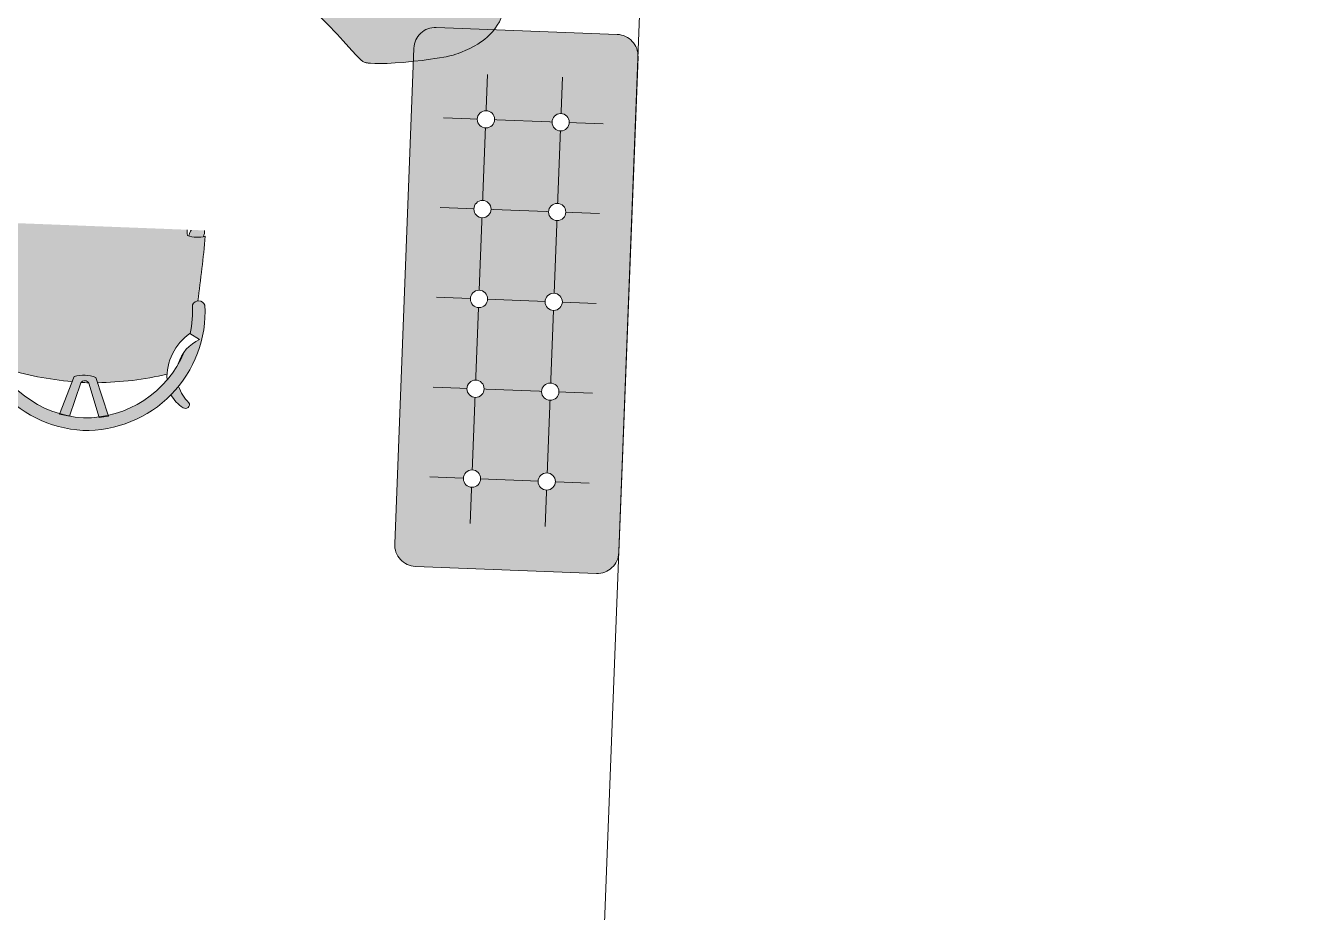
# Model space of a CAD drawing. Header units: millimetres. Extents: x 77208 to 83183, y 651 to 49284.
# Drawn here: x 80221 to 83183, y 7377 to 9433 of the extents above; entities that cross this region are included whole.
import ezdxf

# ---------------------------------------------------------------- set-up
doc = ezdxf.new("R2010")
doc.units = ezdxf.units.MM
doc.header["$MEASUREMENT"] = 0
for name, color, linetype, lineweight in [('FIXT-JNRY-PART', 42, 'Continuous', 0), ('FNSH-FLOR', 220, 'Continuous', 0), ('FURN-FREE', 1, 'Continuous', 0), ('FURN-PLNT', 211, 'Continuous', 0), ('PRES-FILL', 7, 'Continuous', 0), ('PRES-PEOP', 42, 'Continuous', 0)]:
    doc.layers.add(name, color=color, linetype=linetype, lineweight=lineweight)

# ---------------------------------------------------------------- blocks, each defined once
blk = doc.blocks.new('wishbone_8')
at = {"layer": 'PRES-FILL', "linetype": 'ByBlock', "lineweight": -2, "extrusion": (0, 0, -1)}
for points in [[(-486.6, 277.2, 0.130777), (-452, 307.3, -0.243242), (-282.2, 460.9), (-282.8, 462.6), (-261, 466.7), (-260.6, 465.6, -0.036506), (-224.4, 469.1, -0.306335), (3.2, 307.3, 0.130777), (37.8, 277.2), (15, 264.3, -0.067728), (18, 197.2, 0.647408), (47.2, 197.1, 0.43745), (-224.4, 498.1, 0.43745), (-496, 197.1, 0.647408), (-466.8, 197.2, -0.067728), (-463.9, 264.3)], [(-192.1, 466.2, -0.023338), (-169.3, 461.6), (-199.4, 374.2, -0.15836), (-249.9, 374.3), (-254.3, 386.1), (-253.6, 386.4, 0.000259), (-254.4, 386.3), (-282.2, 460.9, -0.022164), (-260.6, 465.6), (-234.1, 388.1, 0.563813), (-215.5, 388)], [(-23.5, 407.8, -0.023854), (-6.8, 387.5, -0.128112), (18.7, 424.5, 0.803319), (5.9, 436.8, 0.127399)], [(-442, 387.5, -0.023854), (-425.3, 407.8, 0.127399), (-454.7, 436.8, 0.803319), (-467.5, 424.5, -0.128112)], [(-463.7, 264.2, 0.23081), (-414.2, 360.7, -0.052465), (-254.4, 386.3), (-254.3, 386.1), (-249.9, 374.3, 0.15836), (-199.4, 374.2), (-195.2, 386.4, -0.052724), (-34.6, 360.7, 0.23081), (14.9, 264.2), (15, 264.3, -0.067728), (18, 197.2, 0.256697), (30.3, 187.8, -0.011555), (41.7, 37.5, 0.149337), (0.1, 37.6, 0.072231), (0, 0, -0.02684), (-224.4, -12, -0.02684), (-448.8, 0, 0.072231), (-448.9, 37.6, 0.149337), (-490.5, 37.5, -0.011555), (-479.1, 187.8, 0.256697), (-466.8, 197.2, -0.067728), (-463.9, 264.3)], [(37.4, 38.7, 0.121346), (3.4, 38.5, 0.384766), (35.3, 10.3, 0.226734)], [(-452.2, 38.5, 0.121346), (-486.2, 38.7, 0.226734), (-484.1, 10.3, 0.384766)]]:
    blk.add_hatch(color=7, dxfattribs=at).paths.add_polyline_path(points)
at = {"layer": 'FURN-FREE', "linetype": 'ByBlock', "lineweight": -2}
for p, q in [((169.1, 462.3), (192, 466.6)), ((199.4, 374.2), (169.1, 462.3)), ((192, 466.6), (215.5, 388)), ((234.1, 388.1), (261, 466.7)), ((282.8, 462.6), (249.9, 374.3)), ((261, 466.7), (282.8, 462.6)), ((-37.8, 277.2), (-14.9, 264.2)), ((486.6, 277.2), (463.7, 264.2))]:
    blk.add_line(p, q, dxfattribs=at)
for centre, radius, start, end in [((227.7, 222.1), 276, 90.6858, 185.1938), ((221.1, 222.1), 276, 354.8062, 89.3142), ((230.2, 219.9), 249.3, 91.3373, 159.4639), ((218.6, 219.9), 249.3, 20.5361, 88.6627), ((-10.9, 429.2), 9.04, 56.1779, 211.2802), ((-77, 357.2), 89.1, 19.9162, 49.1183), ((-47, 365.4), 82.3, 31.0105, 60.0518), ((495.8, 365.4), 82.3, 119.9482, 148.9895), ((525.8, 357.2), 89.1, 130.8817, 160.0838), ((459.8, 429.2), 9.04, 328.7198, 123.8221), ((236.4, -386.2), 773.7, 93.0479, 105.1203), ((224.8, 393.7), 10.9, 211.3681, 329.0276), ((236.4, -386.2), 773.7, 90.1983, 91.5103), ((212.4, -386.2), 773.7, 74.8797, 86.9521), ((-89.1, 363.1), 123.6, 306.8706, 4.9264), ((224.4, 451.9), 81.7, 252.2006, 288.1951), ((537.9, 363.1), 123.6, 175.0736, 233.1294), ((-77, 357.2), 89.1, 296.1194, 345.8993), ((525.8, 357.2), 89.1, 194.1007, 243.8806), ((230.2, 219.9), 249.3, 169.7255, 185.224), ((218.6, 219.9), 249.3, 354.776, 10.2745), ((-32.6, 203.7), 16, 204.3592, 336.0365), ((3216.8, -134.4), 3263, 174.3331, 176.9812), ((481.4, 203.7), 16, 203.9635, 335.6408), ((-2768, -134.4), 3263, 3.0188, 5.6669), ((-20.7, -30.5), 71.1, 73.2106, 107.1851), ((-6.7, 26.7), 33, 158.6902, 209.7899), ((-35, 42.1), 31.8, 269.3755, 353.5556), ((-129.6, 18.4), 130.9, 351.9351, 8.4606), ((578.4, 18.4), 130.9, 171.5394, 188.0649), ((469.5, -30.5), 71.1, 72.8149, 106.7894), ((483.8, 42.1), 31.8, 186.4444, 270.6245), ((455.5, 26.7), 33, 330.2101, 21.3098), ((223.7, 2082.7), 2094.7, 263.8705, 270.0203), ((225.1, 2082.7), 2094.7, 269.9797, 276.1295)]:
    blk.add_arc(centre, radius, start, end, dxfattribs=at)
blk = doc.blocks.new('*U37')
at = {"layer": 'PRES-FILL', "color": 7, "linetype": 'ByBlock', "lineweight": -2, "extrusion": (0, 0, -1), "rotation": 182.2131391553395}
blk.add_blockref('wishbone_8', (26.2, -1189.2), dxfattribs=at)
at = {"linetype": 'ByBlock', "lineweight": -2}
blk.add_wipeout([(-307.3, 1199.3), (891.8, 1153), (799.1, -1245.2), (-400, -1198.9)], dxfattribs=at).dxf.layer = 'FURN-FREE'
blk = doc.blocks.new('*U61')
at = {"linetype": 'ByBlock', "lineweight": -2}
blk.add_hatch(color=7, dxfattribs=at).paths.add_polyline_path([(-167.4, -619, -0.414214), (-215.4, -567.1), (-171, 582, -0.414214), (-119.1, 630.1), (300.6, 613.8, -0.414214), (348.6, 562), (304.2, -587.2, -0.414214), (252.3, -635.2)])
at = {"color": 0, "linetype": 'ByBlock', "lineweight": -2}
for p, q in [((-40.1, -519.7), (0.1, 521.2)), ((133.1, -526.4), (173.3, 514.5)), ((-102.2, 420.9), (267.6, 406.6)), ((-110.2, 212.7), (259.5, 198.5)), ((-118.3, 4.6), (251.5, -9.7)), ((-126.3, -203.6), (243.4, -217.9)), ((-134.3, -411.8), (235.4, -426.1))]:
    blk.add_line(p, q, dxfattribs=at)
at = {"color": 0, "linetype": 'ByBlock', "lineweight": -2, "flags": 128}
blk.add_lwpolyline([(-167.4, -619, -0.414214), (-215.4, -567.1), (-171, 582, -0.414214), (-119.1, 630.1), (300.6, 613.8, -0.414214), (348.6, 562), (304.2, -587.2, -0.414214), (252.3, -635.2), (-167.4, -619)], format="xyb", close=True, dxfattribs=at)
at = {"color": 0, "linetype": 'ByBlock', "lineweight": -2}
for points in [[(-3.1, 437.1), (-4.4, 437.1), (-5.6, 437.1), (-6.9, 436.9), (-8.1, 436.7), (-9.3, 436.4), (-10.5, 436), (-11.7, 435.5), (-12.8, 435), (-14, 434.4), (-15, 433.8), (-16, 433), (-17, 432.2), (-17.9, 431.4), (-18.8, 430.5), (-19.6, 429.5), (-20.4, 428.5), (-21, 427.4), (-21.7, 426.3), (-22.2, 425.2), (-22.7, 424), (-23.1, 422.8), (-23.4, 421.6), (-23.6, 420.4), (-23.8, 419.2), (-23.9, 417.9), (-23.9, 416.6), (-23.8, 415.4), (-23.7, 414.1), (-23.4, 412.9), (-23.1, 411.7), (-22.8, 410.5), (-22.3, 409.3), (-21.8, 408.2), (-21.2, 407.1), (-20.5, 406), (-19.8, 405), (-19, 404), (-18.1, 403.1), (-17.2, 402.2), (-16.3, 401.4), (-15.3, 400.7), (-14.2, 400), (-13.1, 399.4), (-12, 398.8), (-10.8, 398.4), (-9.6, 398), (-8.4, 397.6), (-7.2, 397.4), (-5.9, 397.2), (-4.7, 397.1), (-3.4, 397.1), (-2.2, 397.2), (-0.9, 397.4), (0.3, 397.6), (1.5, 397.9), (2.7, 398.3), (3.9, 398.7), (5.1, 399.2), (6.2, 399.8), (7.2, 400.5), (8.2, 401.2), (9.2, 402), (10.1, 402.9), (11, 403.8), (11.8, 404.8), (12.6, 405.8), (13.2, 406.8), (13.9, 407.9), (14.4, 409.1), (14.9, 410.2), (15.3, 411.4), (15.6, 412.6), (15.8, 413.9), (16, 415.1), (16.1, 416.4), (16.1, 417.6), (16, 418.9), (15.9, 420.1), (15.7, 421.4), (15.3, 422.6), (15, 423.8), (14.5, 424.9), (14, 426.1), (13.4, 427.2), (12.7, 428.3), (12, 429.3), (11.2, 430.2), (10.3, 431.2), (9.4, 432), (8.5, 432.8), (7.5, 433.6), (6.4, 434.3), (5.3, 434.9), (4.2, 435.4), (3, 435.9), (1.8, 436.3), (0.6, 436.6), (-0.6, 436.9)], [(170.1, 430.4), (168.8, 430.4), (167.6, 430.4), (166.3, 430.2), (165.1, 430), (163.9, 429.7), (162.7, 429.3), (161.5, 428.8), (160.4, 428.3), (159.3, 427.7), (158.2, 427.1), (157.2, 426.3), (156.2, 425.5), (155.3, 424.7), (154.4, 423.8), (153.6, 422.8), (152.9, 421.8), (152.2, 420.7), (151.6, 419.6), (151, 418.5), (150.5, 417.3), (150.1, 416.2), (149.8, 414.9), (149.6, 413.7), (149.4, 412.5), (149.3, 411.2), (149.3, 410), (149.4, 408.7), (149.5, 407.4), (149.8, 406.2), (150.1, 405), (150.4, 403.8), (150.9, 402.6), (151.4, 401.5), (152, 400.4), (152.7, 399.3), (153.4, 398.3), (154.2, 397.3), (155.1, 396.4), (156, 395.5), (156.9, 394.7), (158, 394), (159, 393.3), (160.1, 392.7), (161.2, 392.1), (162.4, 391.7), (163.6, 391.3), (164.8, 390.9), (166, 390.7), (167.3, 390.5), (168.5, 390.4), (169.8, 390.4), (171.1, 390.5), (172.3, 390.7), (173.5, 390.9), (174.8, 391.2), (176, 391.6), (177.1, 392), (178.3, 392.5), (179.4, 393.1), (180.4, 393.8), (181.5, 394.5), (182.4, 395.3), (183.4, 396.2), (184.2, 397.1), (185, 398.1), (185.8, 399.1), (186.5, 400.1), (187.1, 401.2), (187.6, 402.4), (188.1, 403.5), (188.5, 404.7), (188.8, 405.9), (189, 407.2), (189.2, 408.4), (189.3, 409.7), (189.3, 410.9), (189.2, 412.2), (189.1, 413.4), (188.9, 414.7), (188.6, 415.9), (188.2, 417.1), (187.7, 418.2), (187.2, 419.4), (186.6, 420.5), (185.9, 421.6), (185.2, 422.6), (184.4, 423.6), (183.6, 424.5), (182.6, 425.3), (181.7, 426.1), (180.7, 426.9), (179.6, 427.6), (178.5, 428.2), (177.4, 428.7), (176.2, 429.2), (175, 429.6), (173.8, 429.9), (172.6, 430.2)], [(-11.2, 228.9), (-12.4, 228.9), (-13.7, 228.9), (-14.9, 228.7), (-16.2, 228.5), (-17.4, 228.2), (-18.6, 227.8), (-19.8, 227.4), (-20.9, 226.8), (-22, 226.2), (-23.1, 225.6), (-24.1, 224.8), (-25.1, 224), (-26, 223.2), (-26.8, 222.3), (-27.7, 221.3), (-28.4, 220.3), (-29.1, 219.3), (-29.7, 218.2), (-30.2, 217), (-30.7, 215.9), (-31.1, 214.7), (-31.4, 213.5), (-31.7, 212.2), (-31.8, 211), (-31.9, 209.7), (-31.9, 208.5), (-31.9, 207.2), (-31.7, 206), (-31.5, 204.7), (-31.2, 203.5), (-30.8, 202.3), (-30.4, 201.1), (-29.8, 200), (-29.2, 198.9), (-28.6, 197.8), (-27.8, 196.8), (-27, 195.8), (-26.2, 194.9), (-25.3, 194), (-24.3, 193.2), (-23.3, 192.5), (-22.2, 191.8), (-21.2, 191.2), (-20, 190.7), (-18.9, 190.2), (-17.7, 189.8), (-16.4, 189.5), (-15.2, 189.2), (-14, 189.1), (-12.7, 189), (-11.5, 189), (-10.2, 189), (-9, 189.2), (-7.7, 189.4), (-6.5, 189.7), (-5.3, 190.1), (-4.1, 190.5), (-3, 191.1), (-1.9, 191.7), (-0.8, 192.3), (0.2, 193.1), (1.2, 193.9), (2.1, 194.7), (3, 195.6), (3.8, 196.6), (4.5, 197.6), (5.2, 198.6), (5.8, 199.7), (6.4, 200.9), (6.8, 202), (7.2, 203.2), (7.5, 204.4), (7.8, 205.7), (8, 206.9), (8, 208.2), (8.1, 209.4), (8, 210.7), (7.8, 211.9), (7.6, 213.2), (7.3, 214.4), (6.9, 215.6), (6.5, 216.8), (5.9, 217.9), (5.3, 219), (4.7, 220.1), (3.9, 221.1), (3.2, 222.1), (2.3, 223), (1.4, 223.9), (0.4, 224.7), (-0.6, 225.4), (-1.6, 226.1), (-2.7, 226.7), (-3.9, 227.2), (-5, 227.7), (-6.2, 228.1), (-7.4, 228.4), (-8.7, 228.7)], [(162, 222.2), (160.8, 222.3), (159.5, 222.2), (158.3, 222), (157, 221.8), (155.8, 221.5), (154.6, 221.1), (153.5, 220.7), (152.3, 220.1), (151.2, 219.5), (150.1, 218.9), (149.1, 218.1), (148.2, 217.4), (147.2, 216.5), (146.4, 215.6), (145.6, 214.6), (144.8, 213.6), (144.1, 212.6), (143.5, 211.5), (143, 210.3), (142.5, 209.2), (142.1, 208), (141.8, 206.8), (141.5, 205.5), (141.4, 204.3), (141.3, 203), (141.3, 201.8), (141.3, 200.5), (141.5, 199.3), (141.7, 198), (142, 196.8), (142.4, 195.6), (142.9, 194.4), (143.4, 193.3), (144, 192.2), (144.6, 191.1), (145.4, 190.1), (146.2, 189.1), (147, 188.2), (147.9, 187.4), (148.9, 186.5), (149.9, 185.8), (151, 185.1), (152.1, 184.5), (153.2, 184), (154.4, 183.5), (155.5, 183.1), (156.8, 182.8), (158, 182.5), (159.2, 182.4), (160.5, 182.3), (161.8, 182.3), (163, 182.3), (164.3, 182.5), (165.5, 182.7), (166.7, 183), (167.9, 183.4), (169.1, 183.8), (170.2, 184.4), (171.3, 185), (172.4, 185.6), (173.4, 186.4), (174.4, 187.2), (175.3, 188), (176.2, 188.9), (177, 189.9), (177.7, 190.9), (178.4, 192), (179, 193), (179.6, 194.2), (180, 195.3), (180.4, 196.5), (180.8, 197.8), (181, 199), (181.2, 200.2), (181.3, 201.5), (181.3, 202.7), (181.2, 204), (181, 205.2), (180.8, 206.5), (180.5, 207.7), (180.1, 208.9), (179.7, 210.1), (179.2, 211.2), (178.6, 212.3), (177.9, 213.4), (177.2, 214.4), (176.4, 215.4), (175.5, 216.3), (174.6, 217.2), (173.6, 218), (172.6, 218.7), (171.6, 219.4), (170.5, 220), (169.3, 220.6), (168.2, 221), (167, 221.4), (165.8, 221.7), (164.5, 222)], [(-19.2, 20.8), (-20.5, 20.8), (-21.7, 20.7), (-23, 20.5), (-24.2, 20.3), (-25.4, 20), (-26.6, 19.6), (-27.8, 19.2), (-28.9, 18.7), (-30, 18.1), (-31.1, 17.4), (-32.1, 16.7), (-33.1, 15.9), (-34, 15), (-34.9, 14.1), (-35.7, 13.1), (-36.4, 12.1), (-37.1, 11.1), (-37.7, 10), (-38.3, 8.8), (-38.8, 7.7), (-39.2, 6.5), (-39.5, 5.3), (-39.7, 4), (-39.9, 2.8), (-40, 1.5), (-40, 0.3), (-39.9, -1), (-39.8, -2.2), (-39.5, -3.4), (-39.2, -4.7), (-38.9, -5.9), (-38.4, -7), (-37.9, -8.2), (-37.3, -9.3), (-36.6, -10.3), (-35.9, -11.4), (-35.1, -12.3), (-34.2, -13.3), (-33.3, -14.1), (-32.4, -14.9), (-31.3, -15.7), (-30.3, -16.4), (-29.2, -17), (-28.1, -17.5), (-26.9, -18), (-25.7, -18.4), (-24.5, -18.7), (-23.3, -19), (-22, -19.1), (-20.8, -19.2), (-19.5, -19.2), (-18.2, -19.2), (-17, -19), (-15.8, -18.8), (-14.5, -18.5), (-13.3, -18.1), (-12.2, -17.6), (-11, -17.1), (-9.9, -16.5), (-8.9, -15.8), (-7.8, -15.1), (-6.9, -14.3), (-5.9, -13.5), (-5.1, -12.6), (-4.3, -11.6), (-3.5, -10.6), (-2.8, -9.5), (-2.2, -8.4), (-1.7, -7.3), (-1.2, -6.1), (-0.8, -4.9), (-0.5, -3.7), (-0.3, -2.5), (-0.1, -1.3), (0, 0), (0, 1.3), (-0.1, 2.5), (-0.2, 3.8), (-0.4, 5), (-0.7, 6.2), (-1.1, 7.4), (-1.6, 8.6), (-2.1, 9.7), (-2.7, 10.8), (-3.4, 11.9), (-4.1, 12.9), (-4.9, 13.9), (-5.7, 14.8), (-6.7, 15.7), (-7.6, 16.5), (-8.6, 17.2), (-9.7, 17.9), (-10.8, 18.5), (-11.9, 19.1), (-13.1, 19.5), (-14.3, 19.9), (-15.5, 20.3), (-16.7, 20.5)], [(154, 14.1), (152.7, 14.1), (151.5, 14), (150.2, 13.9), (149, 13.6), (147.8, 13.3), (146.6, 12.9), (145.4, 12.5), (144.3, 12), (143.2, 11.4), (142.1, 10.7), (141.1, 10), (140.1, 9.2), (139.2, 8.3), (138.3, 7.4), (137.5, 6.5), (136.8, 5.4), (136.1, 4.4), (135.5, 3.3), (134.9, 2.2), (134.5, 1), (134.1, -0.2), (133.7, -1.4), (133.5, -2.7), (133.3, -3.9), (133.2, -5.1), (133.2, -6.4), (133.3, -7.7), (133.4, -8.9), (133.7, -10.1), (134, -11.4), (134.4, -12.6), (134.8, -13.7), (135.3, -14.9), (135.9, -16), (136.6, -17), (137.3, -18.1), (138.1, -19), (139, -20), (139.9, -20.8), (140.9, -21.6), (141.9, -22.4), (142.9, -23.1), (144, -23.7), (145.1, -24.2), (146.3, -24.7), (147.5, -25.1), (148.7, -25.4), (150, -25.7), (151.2, -25.8), (152.5, -25.9), (153.7, -25.9), (155, -25.8), (156.2, -25.7), (157.4, -25.5), (158.7, -25.2), (159.9, -24.8), (161, -24.3), (162.2, -23.8), (163.3, -23.2), (164.3, -22.5), (165.4, -21.8), (166.3, -21), (167.3, -20.2), (168.1, -19.3), (168.9, -18.3), (169.7, -17.3), (170.4, -16.2), (171, -15.1), (171.5, -14), (172, -12.8), (172.4, -11.6), (172.7, -10.4), (173, -9.2), (173.1, -7.9), (173.2, -6.7), (173.2, -5.4), (173.1, -4.2), (173, -2.9), (172.8, -1.7), (172.5, -0.5), (172.1, 0.7), (171.6, 1.9), (171.1, 3), (170.5, 4.1), (169.8, 5.2), (169.1, 6.2), (168.3, 7.2), (167.5, 8.1), (166.6, 9), (165.6, 9.8), (164.6, 10.5), (163.5, 11.2), (162.4, 11.8), (161.3, 12.4), (160.1, 12.8), (158.9, 13.2), (157.7, 13.6), (156.5, 13.8)], [(-27.3, -187.4), (-28.5, -187.4), (-29.8, -187.5), (-31, -187.6), (-32.3, -187.9), (-33.5, -188.2), (-34.7, -188.5), (-35.8, -189), (-37, -189.5), (-38.1, -190.1), (-39.2, -190.8), (-40.2, -191.5), (-41.2, -192.3), (-42.1, -193.2), (-42.9, -194.1), (-43.7, -195), (-44.5, -196), (-45.2, -197.1), (-45.8, -198.2), (-46.3, -199.3), (-46.8, -200.5), (-47.2, -201.7), (-47.5, -202.9), (-47.8, -204.1), (-47.9, -205.4), (-48, -206.6), (-48, -207.9), (-48, -209.1), (-47.8, -210.4), (-47.6, -211.6), (-47.3, -212.8), (-46.9, -214), (-46.4, -215.2), (-45.9, -216.4), (-45.3, -217.5), (-44.7, -218.5), (-43.9, -219.5), (-43.1, -220.5), (-42.3, -221.4), (-41.4, -222.3), (-40.4, -223.1), (-39.4, -223.9), (-38.3, -224.5), (-37.2, -225.2), (-36.1, -225.7), (-34.9, -226.2), (-33.8, -226.6), (-32.5, -226.9), (-31.3, -227.1), (-30.1, -227.3), (-28.8, -227.4), (-27.5, -227.4), (-26.3, -227.3), (-25, -227.2), (-23.8, -227), (-22.6, -226.7), (-21.4, -226.3), (-20.2, -225.8), (-19.1, -225.3), (-18, -224.7), (-16.9, -224), (-15.9, -223.3), (-14.9, -222.5), (-14, -221.6), (-13.1, -220.7), (-12.3, -219.8), (-11.6, -218.8), (-10.9, -217.7), (-10.3, -216.6), (-9.7, -215.5), (-9.3, -214.3), (-8.9, -213.1), (-8.5, -211.9), (-8.3, -210.7), (-8.1, -209.4), (-8, -208.2), (-8, -206.9), (-8.1, -205.7), (-8.3, -204.4), (-8.5, -203.2), (-8.8, -202), (-9.2, -200.8), (-9.6, -199.6), (-10.1, -198.5), (-10.7, -197.3), (-11.4, -196.3), (-12.1, -195.3), (-12.9, -194.3), (-13.8, -193.4), (-14.7, -192.5), (-15.7, -191.7), (-16.7, -190.9), (-17.7, -190.3), (-18.8, -189.7), (-20, -189.1), (-21.1, -188.6), (-22.3, -188.2), (-23.5, -187.9), (-24.8, -187.7)], [(145.9, -194.1), (144.7, -194.1), (143.4, -194.2), (142.2, -194.3), (141, -194.5), (139.7, -194.9), (138.5, -195.2), (137.4, -195.7), (136.2, -196.2), (135.1, -196.8), (134.1, -197.5), (133, -198.2), (132.1, -199), (131.1, -199.9), (130.3, -200.8), (129.5, -201.7), (128.7, -202.7), (128, -203.8), (127.4, -204.9), (126.9, -206), (126.4, -207.2), (126, -208.4), (125.7, -209.6), (125.4, -210.8), (125.3, -212.1), (125.2, -213.3), (125.2, -214.6), (125.3, -215.8), (125.4, -217.1), (125.6, -218.3), (125.9, -219.5), (126.3, -220.7), (126.8, -221.9), (127.3, -223.1), (127.9, -224.2), (128.6, -225.2), (129.3, -226.2), (130.1, -227.2), (130.9, -228.1), (131.8, -229), (132.8, -229.8), (133.8, -230.6), (134.9, -231.2), (136, -231.9), (137.1, -232.4), (138.3, -232.9), (139.5, -233.3), (140.7, -233.6), (141.9, -233.8), (143.2, -234), (144.4, -234.1), (145.7, -234.1), (146.9, -234), (148.2, -233.9), (149.4, -233.6), (150.6, -233.3), (151.8, -233), (153, -232.5), (154.1, -232), (155.2, -231.4), (156.3, -230.7), (157.3, -230), (158.3, -229.2), (159.2, -228.3), (160.1, -227.4), (160.9, -226.5), (161.6, -225.5), (162.3, -224.4), (162.9, -223.3), (163.5, -222.2), (163.9, -221), (164.3, -219.8), (164.7, -218.6), (164.9, -217.4), (165.1, -216.1), (165.2, -214.9), (165.2, -213.6), (165.1, -212.4), (165, -211.1), (164.7, -209.9), (164.4, -208.7), (164, -207.5), (163.6, -206.3), (163.1, -205.1), (162.5, -204), (161.8, -203), (161.1, -202), (160.3, -201), (159.4, -200.1), (158.5, -199.2), (157.5, -198.4), (156.5, -197.6), (155.5, -197), (154.4, -196.3), (153.3, -195.8), (152.1, -195.3), (150.9, -194.9), (149.7, -194.6), (148.4, -194.4)], [(-35.3, -395.6), (-36.6, -395.6), (-37.8, -395.7), (-39.1, -395.8), (-40.3, -396), (-41.5, -396.3), (-42.7, -396.7), (-43.9, -397.2), (-45, -397.7), (-46.1, -398.3), (-47.2, -399), (-48.2, -399.7), (-49.2, -400.5), (-50.1, -401.3), (-51, -402.2), (-51.8, -403.2), (-52.5, -404.2), (-53.2, -405.3), (-53.8, -406.4), (-54.4, -407.5), (-54.8, -408.7), (-55.2, -409.9), (-55.6, -411.1), (-55.8, -412.3), (-56, -413.6), (-56.1, -414.8), (-56.1, -416.1), (-56, -417.3), (-55.9, -418.6), (-55.6, -419.8), (-55.3, -421), (-54.9, -422.2), (-54.5, -423.4), (-54, -424.5), (-53.4, -425.6), (-52.7, -426.7), (-52, -427.7), (-51.2, -428.7), (-50.3, -429.6), (-49.4, -430.5), (-48.5, -431.3), (-47.4, -432), (-46.4, -432.7), (-45.3, -433.3), (-44.2, -433.9), (-43, -434.4), (-41.8, -434.7), (-40.6, -435.1), (-39.3, -435.3), (-38.1, -435.5), (-36.9, -435.6), (-35.6, -435.6), (-34.3, -435.5), (-33.1, -435.4), (-31.9, -435.1), (-30.6, -434.8), (-29.4, -434.4), (-28.3, -434), (-27.1, -433.5), (-26, -432.9), (-25, -432.2), (-23.9, -431.5), (-23, -430.7), (-22, -429.8), (-21.2, -428.9), (-20.4, -428), (-19.6, -426.9), (-18.9, -425.9), (-18.3, -424.8), (-17.8, -423.7), (-17.3, -422.5), (-16.9, -421.3), (-16.6, -420.1), (-16.3, -418.9), (-16.2, -417.6), (-16.1, -416.4), (-16.1, -415.1), (-16.2, -413.8), (-16.3, -412.6), (-16.5, -411.4), (-16.8, -410.1), (-17.2, -408.9), (-17.7, -407.8), (-18.2, -406.6), (-18.8, -405.5), (-19.5, -404.5), (-20.2, -403.4), (-21, -402.5), (-21.8, -401.5), (-22.7, -400.7), (-23.7, -399.9), (-24.7, -399.1), (-25.8, -398.4), (-26.9, -397.8), (-28, -397.3), (-29.2, -396.8), (-30.4, -396.4), (-31.6, -396.1), (-32.8, -395.9)], [(137.9, -402.3), (136.6, -402.3), (135.4, -402.4), (134.1, -402.5), (132.9, -402.7), (131.7, -403), (130.5, -403.4), (129.3, -403.9), (128.2, -404.4), (127.1, -405), (126, -405.7), (125, -406.4), (124, -407.2), (123.1, -408), (122.2, -408.9), (121.4, -409.9), (120.7, -410.9), (120, -412), (119.4, -413.1), (118.8, -414.2), (118.4, -415.4), (118, -416.6), (117.6, -417.8), (117.4, -419), (117.2, -420.3), (117.1, -421.5), (117.1, -422.8), (117.2, -424), (117.4, -425.3), (117.6, -426.5), (117.9, -427.7), (118.3, -428.9), (118.7, -430.1), (119.2, -431.2), (119.8, -432.3), (120.5, -433.4), (121.2, -434.4), (122, -435.4), (122.9, -436.3), (123.8, -437.2), (124.8, -438), (125.8, -438.7), (126.8, -439.4), (127.9, -440), (129.1, -440.6), (130.2, -441), (131.4, -441.4), (132.6, -441.8), (133.9, -442), (135.1, -442.2), (136.4, -442.3), (137.6, -442.3), (138.9, -442.2), (140.1, -442.1), (141.4, -441.8), (142.6, -441.5), (143.8, -441.1), (144.9, -440.7), (146.1, -440.2), (147.2, -439.6), (148.3, -438.9), (149.3, -438.2), (150.3, -437.4), (151.2, -436.5), (152, -435.6), (152.8, -434.6), (153.6, -433.6), (154.3, -432.6), (154.9, -431.5), (155.4, -430.4), (155.9, -429.2), (156.3, -428), (156.6, -426.8), (156.9, -425.5), (157, -424.3), (157.1, -423), (157.1, -421.8), (157.1, -420.5), (156.9, -419.3), (156.7, -418.1), (156.4, -416.8), (156, -415.6), (155.5, -414.5), (155, -413.3), (154.4, -412.2), (153.8, -411.2), (153, -410.1), (152.2, -409.2), (151.4, -408.2), (150.5, -407.4), (149.5, -406.6), (148.5, -405.8), (147.4, -405.1), (146.3, -404.5), (145.2, -404), (144, -403.5), (142.9, -403.1), (141.6, -402.8), (140.4, -402.5)]]:
    blk.add_wipeout(points, dxfattribs=at)
for centre in [(-3.9, 417.1), (169.3, 410.4), (-11.9, 209), (161.3, 202.3), (-20, 0.8), (153.2, -5.9), (-28, -207.4), (145.2, -214.1), (-36.1, -415.6), (137.1, -422.3)]:
    blk.add_circle(centre, 20, dxfattribs=at)
blk = doc.blocks.new('*U73')
at = {"layer": 'PRES-FILL', "linetype": 'ByBlock', "lineweight": -2, "extrusion": (0, 0, -1)}
h = blk.add_hatch(color=0, dxfattribs=at)
edge = h.paths.add_edge_path(flags=16)
edge.add_spline(control_points=[(87.1, -291.1), (88.9, -288.5), (89.4, -283.3), (89.5, -277.4)], knot_values=[0, 0, 0, 0, 1, 1, 1, 1], degree=3, periodic=0)
edge.add_spline(control_points=[(89.5, -277.4), (94.1, -264.3), (102.3, -248.1), (95, -247.6), (88, -247), (89.7, -264.1), (89.5, -277.4)], knot_values=[0, 0, 0, 0, 0.509531, 0.509531, 0.509531, 1, 1, 1, 1], degree=3, periodic=0)
edge.add_spline(control_points=[(89.5, -277.4), (87.5, -283), (86.2, -288.1), (87.1, -291.1)], knot_values=[0, 0, 0, 0, 1, 1, 1, 1], degree=3, periodic=0)
edge.add_spline(control_points=[(87.1, -291.1), (86, -292.7), (84.3, -293.3), (82, -292.6), (63.6, -286.7), (44.9, -280.7), (26.4, -274.1), (4, -266.1), (-18.4, -258.1), (-40.8, -249.8), (-62.1, -241.9), (-84, -234.3), (-102, -220.3), (-117.4, -208.3), (-129.9, -193.2), (-142.6, -178.6), (-163, -155.2), (-182.9, -131.3), (-203.2, -107.9), (-213.2, -96.5), (-224.2, -86), (-234.3, -74.7), (-246.7, -60.8), (-254.8, -44.4), (-259.7, -25), (-268.8, 10.8), (-269.4, 46.9), (-252.7, 77.9), (-241.3, 99.1), (-227.3, 117.8), (-212, 135.7), (-198.2, 151.6), (-184.4, 167.6), (-170.6, 183.5), (-153.9, 202.7), (-137.1, 221.9), (-119.8, 240.6), (-106.8, 254.7), (-88.4, 262.4), (-71.1, 271.5), (-49.3, 282.9), (-28.3, 292.7), (-3.3, 297.3), (21.5, 302), (44.7, 298.6), (68.4, 290.7), (91.1, 283.2), (111.9, 273.8), (130.5, 259.8), (157.5, 239.5), (182.8, 217.5), (207.6, 194.9), (226.2, 177.9), (244, 160), (260.3, 140.7), (265.4, 134.8), (270.1, 127.5), (269.8, 119.5), (269, 91.5), (265, 65.1), (263.2, 38), (261.2, 9.3), (260.2, -19.6), (257.9, -48.3), (257.6, -51.7), (255, -54.6), (254.2, -58), (253.4, -61.6), (253.2, -65.2), (253.5, -68.8), (254.4, -82.4), (267.6, -92.2), (268.2, -106.7), (269, -125.4), (262.5, -142.7), (255.6, -157.8), (248.2, -173.7), (230.6, -189), (215.1, -195.9), (194.6, -205.1), (227.5, -119.8), (210.4, -122.7), (200.6, -124.4), (194.9, -152.8), (181.9, -153.3), (179.8, -153.3), (175.7, -153.3), (175.6, -151), (174.7, -121.2), (175.9, -84.2), (191.9, -63.8), (196.2, -58.4), (202.4, -54.5), (209.7, -51.7)], knot_values=[0, 0, 0, 0, 0.004098, 0.004098, 0.004098, 0.036354, 0.036354, 0.036354, 0.07573, 0.07573, 0.07573, 0.113201, 0.113201, 0.113201, 0.145266, 0.145266, 0.145266, 0.196552, 0.196552, 0.196552, 0.221625, 0.221625, 0.221625, 0.252365, 0.252365, 0.252365, 0.309173, 0.309173, 0.309173, 0.348127, 0.348127, 0.348127, 0.382965, 0.382965, 0.382965, 0.425054, 0.425054, 0.425054, 0.456865, 0.456865, 0.456865, 0.496842, 0.496842, 0.496842, 0.536467, 0.536467, 0.536467, 0.574696, 0.574696, 0.574696, 0.630228, 0.630228, 0.630228, 0.671879, 0.671879, 0.671879, 0.684675, 0.684675, 0.684675, 0.729775, 0.729775, 0.729775, 0.777357, 0.777357, 0.777357, 0.783126, 0.783126, 0.783126, 0.789055, 0.789055, 0.789055, 0.811446, 0.811446, 0.811446, 0.840448, 0.840448, 0.840448, 0.871083, 0.871083, 0.871083, 0.911485, 0.911485, 0.911485, 0.934486, 0.934486, 0.934486, 0.938181, 0.938181, 0.938181, 0.987094, 0.987094, 0.987094, 1, 1, 1, 1], degree=3, periodic=0)
edge.add_line((209.7, -51.7), (194, 0))
edge.add_spline(control_points=[(194, 0), (187, 22.7), (179.6, 45.3), (171.5, 67.7), (163, 91.4), (139.6, 107.6), (118.7, 121.9), (107.4, 129.7), (96.1, 136.5), (80.5, 136.9), (68.4, 137.2), (58.5, 133.8), (50.1, 127.2)], knot_values=[0, 0, 0, 0, 0.324205, 0.324205, 0.324205, 0.66843, 0.66843, 0.66843, 0.855113, 0.855113, 0.855113, 1, 1, 1, 1], degree=3, periodic=0)
edge.add_line((50.1, 127.2), (43.4, 121.9))
edge.add_spline(control_points=[(43.4, 121.9), (53, 112), (61.7, 101.2), (66.2, 86.4), (72, 67.4), (70.6, 51.9), (65.8, 32.4), (60.9, 12.4), (52.4, -3.9), (40.5, -16.6), (29.8, -28), (15.7, -35.9), (-4.1, -37.8), (-21.4, -39.5), (-32.8, -32.6), (-46, -27.7), (-56.1, -23.9), (-64, -4.3), (-73.4, -9.4), (-78.2, -11.9), (-80, -18.4), (-83, -23.2), (-90.4, -35.2), (-104.9, -43.5), (-103.9, -59.9), (-102.6, -82.9), (-81.9, -92.8), (-71.8, -109.6), (-62.8, -124.7), (-56.9, -143.1), (-45.7, -155.8), (-27.6, -176.6), (8.7, -176.6), (33.9, -189.3), (57.3, -201), (80, -218.6), (102.9, -230.2), (126.4, -242.2), (170.3, -203.5), (183.9, -215.1), (185.4, -216.4), (186.2, -221.3), (185.7, -224), (184, -232.5), (161.6, -243.7), (165.3, -244.4), (170.3, -245.4), (189.8, -234), (202.1, -232.4), (207, -231.8), (219.2, -228.5), (217.4, -233.8), (214.3, -243.7), (208.3, -250.8), (201.7, -257.1), (184.8, -273.2), (168.6, -289.9), (141.4, -295.4), (121.8, -299.2), (104.3, -296.7), (90.1, -293.9), (88.5, -293.6), (87.5, -292.6), (87.1, -291.1)], knot_values=[0, 0, 0, 0, 0.044568, 0.044568, 0.044568, 0.101682, 0.101682, 0.101682, 0.159954, 0.159954, 0.159954, 0.212108, 0.212108, 0.212108, 0.25772, 0.25772, 0.25772, 0.292514, 0.292514, 0.292514, 0.310285, 0.310285, 0.310285, 0.355053, 0.355053, 0.355053, 0.417583, 0.417583, 0.417583, 0.47369, 0.47369, 0.47369, 0.564976, 0.564976, 0.564976, 0.649839, 0.649839, 0.649839, 0.736981, 0.736981, 0.736981, 0.746599, 0.746599, 0.746599, 0.777051, 0.777051, 0.777051, 0.817948, 0.817948, 0.817948, 0.83422, 0.83422, 0.83422, 0.863911, 0.863911, 0.863911, 0.939425, 0.939425, 0.939425, 0.993629, 0.993629, 0.993629, 1, 1, 1, 1], degree=3, periodic=0)
at = {"layer": 'PRES-PEOP', "color": 0, "linetype": 'ByBlock', "lineweight": -2, "extrusion": (0, 0, -1), "flags": 128}
for points in [[(250.1, -46.7), (245.8, -46.4), (241.8, -46.3), (238, -46.3), (230.9, -46.7), (224.9, -47.4), (219.8, -48.3), (215.4, -49.4), (211.8, -50.5), (208.7, -51.6), (206.2, -52.7), (204, -53.8), (200.5, -55.8), (198, -57.6), (196.3, -59), (194, -61.3), (191.9, -63.8), (189.2, -68), (186.9, -72.2), (184.9, -76.5), (183.3, -80.6), (181.9, -84.7), (179.7, -92.6), (178.1, -99.8), (177.1, -106.2), (176.3, -112), (175.5, -122), (175.2, -129.5), (175.1, -140.6), (175.3, -145.9), (175.6, -151), (175.6, -151.2), (175.7, -151.4), (175.7, -151.6), (175.8, -151.7), (175.9, -151.9), (176, -152), (176.2, -152.2), (176.5, -152.4), (176.7, -152.5), (177, -152.6), (177.3, -152.8), (177.5, -152.8), (178.1, -153), (178.6, -153.1), (179, -153.1), (179.8, -153.2), (180.4, -153.2), (180.8, -153.2), (181.4, -153.3), (181.7, -153.3), (181.9, -153.3), (183.1, -153.2), (184.3, -152.9), (185.4, -152.6), (186.4, -152.1), (187.3, -151.6), (188.2, -150.9), (189.8, -149.5), (191.3, -147.9), (192.6, -146.3), (193.8, -144.6), (195.9, -141.2), (199.5, -135), (200.8, -132.7), (201.9, -130.9), (202.9, -129.3), (203.8, -128), (204.6, -127), (205.9, -125.4), (207, -124.4), (207.8, -123.8), (209.1, -123.1), (210.4, -122.7), (211.9, -122.7), (213.1, -123.1), (214, -124), (214.6, -125.1), (215.1, -126.5), (215.4, -128.2), (215.6, -130), (215.7, -132), (215.6, -134), (215.3, -138.5), (214.8, -143), (214.1, -147.6), (212.6, -156.6), (211.2, -164.6), (210, -171.4), (209.2, -177.1), (208.6, -181.7), (208.4, -185.4), (208.3, -188.3), (208.4, -190.5), (208.7, -192.2), (209, -193.5), (209.4, -194.5), (209.8, -195.2), (210.8, -196.1), (211.6, -196.4), (212.3, -196.5), (213.6, -196.4), (215.1, -195.9), (218, -194.6), (220.7, -193.1), (223.3, -191.6), (228.2, -188.5), (232.4, -185.4), (236.1, -182.4), (239.1, -179.7), (241.7, -177.2), (243.8, -174.9), (247.4, -170.8), (249.8, -167.6), (251.5, -165.2), (253.7, -161.5), (255.6, -157.8), (258.1, -152), (260.2, -146.7), (262, -142.1), (263.4, -137.9), (264.5, -134.2), (265.4, -130.9), (266.7, -125), (267.5, -120.5), (267.9, -117.1), (268.2, -111.9), (268.2, -106.7), (267.9, -104), (267.4, -101.6), (266.8, -99.4), (266.1, -97.4), (265.3, -95.6), (263.7, -92.2), (257.3, -80.8), (255.9, -77.9), (255, -75.7), (254.4, -74), (253.8, -71.4), (253.5, -68.8), (253.4, -67.4), (253.4, -66.2), (253.4, -65.2), (253.4, -63.4), (253.5, -62.1), (253.6, -61), (253.9, -59.5), (254.2, -58), (254.4, -57.4), (254.6, -56.8), (254.8, -56.3), (255.2, -55.3), (256.9, -51.8), (257.3, -51), (257.5, -50.3), (257.6, -49.8), (257.8, -49), (257.9, -48.3), (259.4, -26.7), (261.2, 5.6), (263.2, 38), (264.9, 58.2), (267.9, 88.5), (269.1, 103.9), (269.5, 111.7), (269.8, 119.5), (269.8, 121), (269.7, 122.4), (269.5, 123.7), (269.3, 124.9), (269, 126), (268.3, 128), (267.6, 129.8), (266.9, 131.2), (266.2, 132.5), (264.9, 134.7), (263.8, 136.3), (262.1, 138.6), (260.3, 140.7), (254.2, 147.9), (243, 160.1), (234.4, 169.1), (221.2, 182.2), (207.6, 194.9), (188.9, 211.7), (174.6, 224.1), (163.8, 233.3), (147.3, 246.7), (130.5, 259.8), (123.4, 264.8), (117, 268.9), (111.4, 272.2), (106.3, 275), (97.2, 279.5), (90.2, 282.5), (79.5, 286.8), (68.4, 290.7), (59.5, 293.4), (51.8, 295.5), (45, 296.9), (39.1, 297.9), (33.9, 298.6), (29.3, 299), (21.3, 299.4), (15.2, 299.4), (10.6, 299.1), (3.7, 298.4), (-3.3, 297.3), (-12.5, 295.3), (-20.2, 293.3), (-26.9, 291.2), (-32.6, 289.2), (-42.4, 285.3), (-49.6, 282.1), (-60.3, 277), (-71.1, 271.5), (-84.2, 264.8), (-93.9, 259.7), (-101, 255.6), (-106.1, 252.3), (-109.8, 249.7), (-112.4, 247.6), (-116.2, 244.2), (-119.8, 240.6), (-132.7, 226.5), (-151.7, 205.1), (-170.6, 183.5), (-191.3, 159.6), (-212, 135.7), (-217.7, 128.9), (-222.5, 123), (-230.7, 112.3), (-236.6, 104.1), (-240.9, 97.7), (-247, 88), (-252.7, 77.9), (-255.6, 72), (-258, 66.4), (-259.9, 61), (-261.5, 55.9), (-262.7, 51.1), (-264.5, 42), (-265.5, 33.8), (-265.9, 26.6), (-266, 20.3), (-265.5, 9), (-264.6, 0.6), (-263.7, -5.8), (-261.9, -15.4), (-259.7, -25), (-257.7, -32.1), (-255.7, -38.1), (-253.8, -43.2), (-251.9, -47.5), (-250.1, -51.2), (-248.5, -54.4), (-245.4, -59.8), (-242.9, -63.7), (-240.9, -66.5), (-237.7, -70.7), (-234.3, -74.7), (-226.6, -83.1), (-214.8, -95.4), (-208.9, -101.6), (-203.2, -107.9), (-172.9, -143.3), (-142.6, -178.6), (-133.1, -189.6), (-125.8, -197.7), (-120.2, -203.7), (-115.9, -208.1), (-112.6, -211.2), (-107.4, -215.9), (-102, -220.3), (-98.6, -222.9), (-91.9, -227.3), (-85.9, -230.8), (-80.5, -233.7), (-75.7, -236), (-67.1, -239.8), (-54, -244.9), (-40.8, -249.8), (-7.2, -262.1), (26.4, -274.1), (40.3, -278.9), (61.2, -285.9), (82, -292.6), (83.3, -292.9), (84.4, -292.8), (85.3, -292.6), (86.1, -292.1), (86.8, -291.4), (87.3, -290.5), (87.8, -289.6), (88.1, -288.5), (88.4, -287.4), (88.7, -286.2), (89, -283.6), (89.2, -280.9), (89.2, -278.3), (89.2, -273), (89.1, -263.6), (89.2, -260.3), (89.3, -257.5), (89.5, -255.3), (89.8, -253.6), (90.1, -252.2), (90.4, -251.1), (90.8, -250.2), (91.1, -249.5), (91.9, -248.6), (92.5, -248.1), (93, -247.8), (93.9, -247.6), (95, -247.6), (96, -247.8), (96.8, -248.3), (97.4, -249), (97.8, -249.8), (98.1, -250.7), (98.1, -251.7), (98.1, -252.8), (98, -253.9), (97.8, -255.1), (97.2, -257.6), (96.4, -260.1), (88.4, -281.3), (87.7, -283.7), (87.2, -285.7), (86.9, -287.3), (86.8, -288.6), (86.8, -289.6), (86.9, -290.4), (87.3, -291.7), (87.7, -292.5), (88.2, -293), (89, -293.5), (90.1, -293.9), (95.6, -294.9), (100.6, -295.6), (105.2, -296.2), (109.3, -296.6), (113, -296.8), (116.3, -296.9), (122.2, -297), (126.8, -296.8), (130.4, -296.6), (135.8, -296.1), (141.4, -295.4), (146.4, -294.4), (151, -293.2), (155, -291.9), (158.6, -290.5), (161.9, -289.1), (164.9, -287.6), (170.1, -284.5), (174.5, -281.6), (178.2, -278.8), (184.4, -273.7), (188.8, -269.7), (201.7, -257.1), (204.1, -254.6), (206.2, -252.4), (208, -250.3), (209.5, -248.5), (210.7, -246.8), (211.8, -245.3), (213.5, -242.6), (214.6, -240.5), (215.4, -238.9), (216.5, -236.4), (217.4, -233.8), (217.5, -233.4), (217.6, -233), (217.5, -232.7), (217.4, -232.4), (217.3, -232.1), (217.1, -231.9), (216.9, -231.7), (216.7, -231.5), (216.4, -231.4), (216.1, -231.3), (215.5, -231.1), (214.8, -231), (214.1, -231), (213.4, -231), (212.7, -231), (211.4, -231.1), (210.1, -231.2), (207.9, -231.5), (206.3, -231.8), (205.1, -232), (204.3, -232.1), (203.7, -232.2), (202.8, -232.3), (202.1, -232.4), (199.7, -232.8), (197.4, -233.4), (195.1, -234), (192.9, -234.7), (188.7, -236.2), (181.4, -239.1), (178.8, -240.2), (176.5, -241.1), (174.7, -241.8), (173.2, -242.4), (171.9, -242.9), (169.8, -243.6), (168.5, -244), (167.5, -244.2), (166.3, -244.4), (165.8, -244.4), (165.3, -244.4), (165, -244.3), (164.9, -244.2), (164.8, -244), (164.9, -243.8), (165.1, -243.5), (165.4, -243.2), (165.7, -242.9), (166.1, -242.6), (166.5, -242.2), (167.5, -241.4), (168.5, -240.6), (169.6, -239.8), (170.8, -238.9), (173, -237.3), (175, -235.7), (178.6, -232.8), (179.9, -231.7), (180.9, -230.7), (181.8, -229.8), (183.2, -228.3), (184, -227.2), (184.6, -226.4), (185.2, -225.2), (185.5, -224.6), (185.7, -224), (185.8, -223.5), (185.8, -223), (185.9, -222.5), (185.9, -222), (185.9, -221.5), (185.8, -220.5), (185.7, -219.6), (185.6, -218.9), (185.5, -218.3), (185.3, -217.7), (185.2, -217.3), (185.1, -216.9), (184.9, -216.6), (184.7, -216.1), (184.5, -215.8), (184.4, -215.6), (184.2, -215.3), (183.9, -215.1), (182.5, -214.2), (181, -213.6), (179.4, -213.2), (177.7, -213.1), (176, -213.1), (172.4, -213.6), (168.7, -214.5), (164.9, -215.7), (161.3, -217), (154, -220), (140.6, -225.7), (135.5, -227.7), (131.1, -229.2), (127.2, -230.4), (123.9, -231.3), (121, -231.9), (116.1, -232.5), (112.6, -232.5), (110, -232.3), (106.3, -231.6), (104.6, -231), (102.9, -230.2), (94.3, -225.6), (86.8, -221.2), (73.7, -213), (53.9, -200.5), (43.9, -194.6), (33.9, -189.3), (29, -187), (24.3, -185.2), (15, -182.1), (-1.8, -177.5), (-14.3, -173.9), (-18.9, -172.3), (-26.5, -169.3), (-31.9, -166.6), (-35.7, -164.3), (-38.5, -162.5), (-42.3, -159.3), (-45.7, -155.8), (-47.8, -153.4), (-49.6, -151), (-52.8, -146.2), (-55.3, -141.8), (-57.4, -137.9), (-61, -130.7), (-66.2, -120), (-68.9, -114.7), (-71.8, -109.6), (-73.8, -106.5), (-75.9, -103.7), (-80.1, -98.8), (-88, -90.4), (-91, -87.2), (-93.4, -84.4), (-95.4, -81.8), (-97.1, -79.5), (-98.5, -77.4), (-100.5, -73.5), (-101.8, -70.4), (-102.6, -67.9), (-103.5, -64.1), (-103.8, -62.1), (-103.9, -59.9), (-104, -58.4), (-104, -57), (-103.7, -54.4), (-103.1, -52), (-102.5, -49.9), (-101.7, -48), (-100.8, -46.3), (-100, -44.7), (-83, -23.2), (-82.4, -22.3), (-81.4, -20.5), (-79.8, -17.2), (-79.1, -16), (-78.6, -15), (-78, -14.1), (-77.5, -13.4), (-76.6, -12.2), (-75.9, -11.4), (-75.3, -10.8), (-74.9, -10.4), (-74.1, -9.8), (-73.4, -9.4), (-72.5, -9), (-71.7, -8.7), (-70.9, -8.6), (-70.1, -8.5), (-69.4, -8.6), (-68.7, -8.8), (-68, -9), (-66.7, -9.6), (-65.4, -10.3), (-64.3, -11.2), (-63.2, -12.1), (-62.2, -13.1), (-60.2, -15), (-56.8, -18.7), (-54.2, -21.5), (-52.3, -23.5), (-50.7, -24.8), (-49.6, -25.7), (-48.7, -26.3), (-47.4, -27.1), (-46, -27.7), (-36.3, -31.5), (-32.7, -33), (-29.5, -34.1), (-26.6, -35.1), (-24, -35.8), (-21.8, -36.4), (-17.7, -37.2), (-14.5, -37.7), (-12, -37.9), (-8.1, -38), (-6.1, -37.9), (-4.1, -37.8), (-0.5, -37.4), (2.8, -36.9), (5.7, -36.4), (8.4, -35.7), (10.9, -35.1), (15.4, -33.6), (19.1, -32.1), (22.2, -30.6), (24.8, -29.2), (27, -27.8), (30.7, -25.3), (33.3, -23.3), (37, -20.1), (40.5, -16.6), (42.6, -14.2), (46.5, -9.4), (49.7, -5), (52.3, -0.9), (54.5, 2.8), (56.2, 6.1), (59.1, 12.2), (61, 17), (62.4, 20.7), (64.2, 26.4), (65.8, 32.4), (66.6, 36), (68, 42.6), (68.9, 48.2), (69.5, 52.9), (69.8, 57.1), (69.9, 60.7), (69.9, 63.8), (69.6, 69.3), (69.1, 73.5), (68.6, 76.6), (67.5, 81.4), (66.2, 86.4), (65.3, 89.2), (64.4, 91.7), (63.4, 94.1), (61.4, 98.3), (59.4, 101.8), (57.6, 104.7), (55.9, 107.2), (52.7, 111.4), (50.2, 114.5), (46.3, 118.9), (42.3, 123.1), (37.2, 128.3), (32.5, 132.6), (28.4, 136.3), (24.6, 139.5), (21.2, 142.1), (18.1, 144.3), (12.5, 147.9), (8, 150.4), (4.5, 152.2), (-0.9, 154.6), (-6.7, 156.6), (-10.4, 157.8), (-13.9, 158.6), (-17.1, 159.3), (-20.1, 159.8), (-25.7, 160.4), (-30.5, 160.6), (-34.7, 160.6), (-38.3, 160.4), (-44.6, 159.7), (-49.4, 158.9), (-56.4, 157.4), (-63.4, 155.6), (-67.7, 154.2), (-71.6, 152.6), (-75.2, 151), (-78.5, 149.2), (-81.5, 147.4), (-86.9, 143.7), (-91.5, 140.1), (-95.2, 136.6), (-98.3, 133.4), (-100.8, 130.4), (-102.9, 127.7), (-106.3, 122.7), (-108.6, 118.8), (-110.2, 115.8), (-112.2, 111.2), (-113.9, 106.4), (-116.8, 97.1), (-119.1, 88.8), (-120.9, 81.4), (-122.2, 75), (-123, 69.4), (-123.4, 64.6), (-123.5, 60.4), (-123.3, 56.9), (-123, 53.8), (-122.6, 51.2), (-121.5, 46.8), (-120.3, 43.6), (-119.3, 41.3), (-117.3, 38), (-115, 34.8), (-105.5, 23.9), (-98.3, 15.9), (-87.3, 3.9), (-76.2, -7.9)], [(209.7, -51.7), (201.8, -25.9), (194, 0), (188.7, 17), (180.3, 42.4), (171.5, 67.7), (169.8, 72), (167.8, 76), (165.8, 79.5), (163.7, 82.7), (161.5, 85.7), (157.1, 91), (152.9, 95.4), (149, 99.1), (141.8, 105.2), (136.1, 109.6), (127.4, 115.9), (118.7, 121.9), (114.5, 124.8), (110.7, 127.2), (107.3, 129.1), (104.3, 130.7), (101.7, 132), (99.3, 133), (97.1, 133.8), (93.3, 135), (90.3, 135.8), (87.9, 136.2), (84.3, 136.7), (80.5, 136.9), (78.3, 136.9), (76.2, 136.8), (74.3, 136.7), (72.6, 136.5), (69.4, 136), (66.7, 135.4), (64.4, 134.8), (62.5, 134.1), (60.8, 133.5), (58, 132.2), (56, 131.1), (54.5, 130.2), (52.3, 128.8), (50.1, 127.2), (46.8, 124.6), (43.4, 121.9)]]:
    blk.add_lwpolyline(points, dxfattribs=at)

msp = doc.modelspace()

# ---------------------------------------------------------------- wipeouts: each hides what was drawn before it
msp.add_wipeout([(80785.6, 708.5), (81895.7, 29437), (82415.4, 29416.9), (81305.2, 688.4)]).dxf.layer = 'FIXT-JNRY-PART'

# ---------------------------------------------------------------- next in the draw order: block references
at = {"layer": 'PRES-FILL', "color": 7}
msp.add_blockref('*U37', (80174.7, 10190.1), dxfattribs=at)

# ---------------------------------------------------------------- next in the draw order: block references
at = {"layer": 'FURN-PLNT'}
msp.add_blockref('*U61', (81291.6, 8798.3), dxfattribs=at)

# ---------------------------------------------------------------- next in the draw order: linework, layer by layer
at = {"layer": 'FNSH-FLOR', "flags": 128}
msp.add_lwpolyline([(79429.1, 49249.6), (77562.7, 955.6), (80790, 830.9), (80783.9, 671.5), (81303.7, 651.4), (83182.6, 49264.1), (82662.6, 49284.2), (82656.4, 49124.8), (79429.1, 49249.6)], close=True, dxfattribs=at)

# ---------------------------------------------------------------- next in the draw order: block references
at = {"layer": 'PRES-FILL', "extrusion": (0, 0, -1), "xscale": 1.000009635247655, "yscale": 1.000009635247655, "zscale": 1.000009635247655, "rotation": 132.557648673987}
msp.add_blockref('*U73', (-81092.8, 9632.2), dxfattribs=at)

doc.saveas('drawing.dxf')
